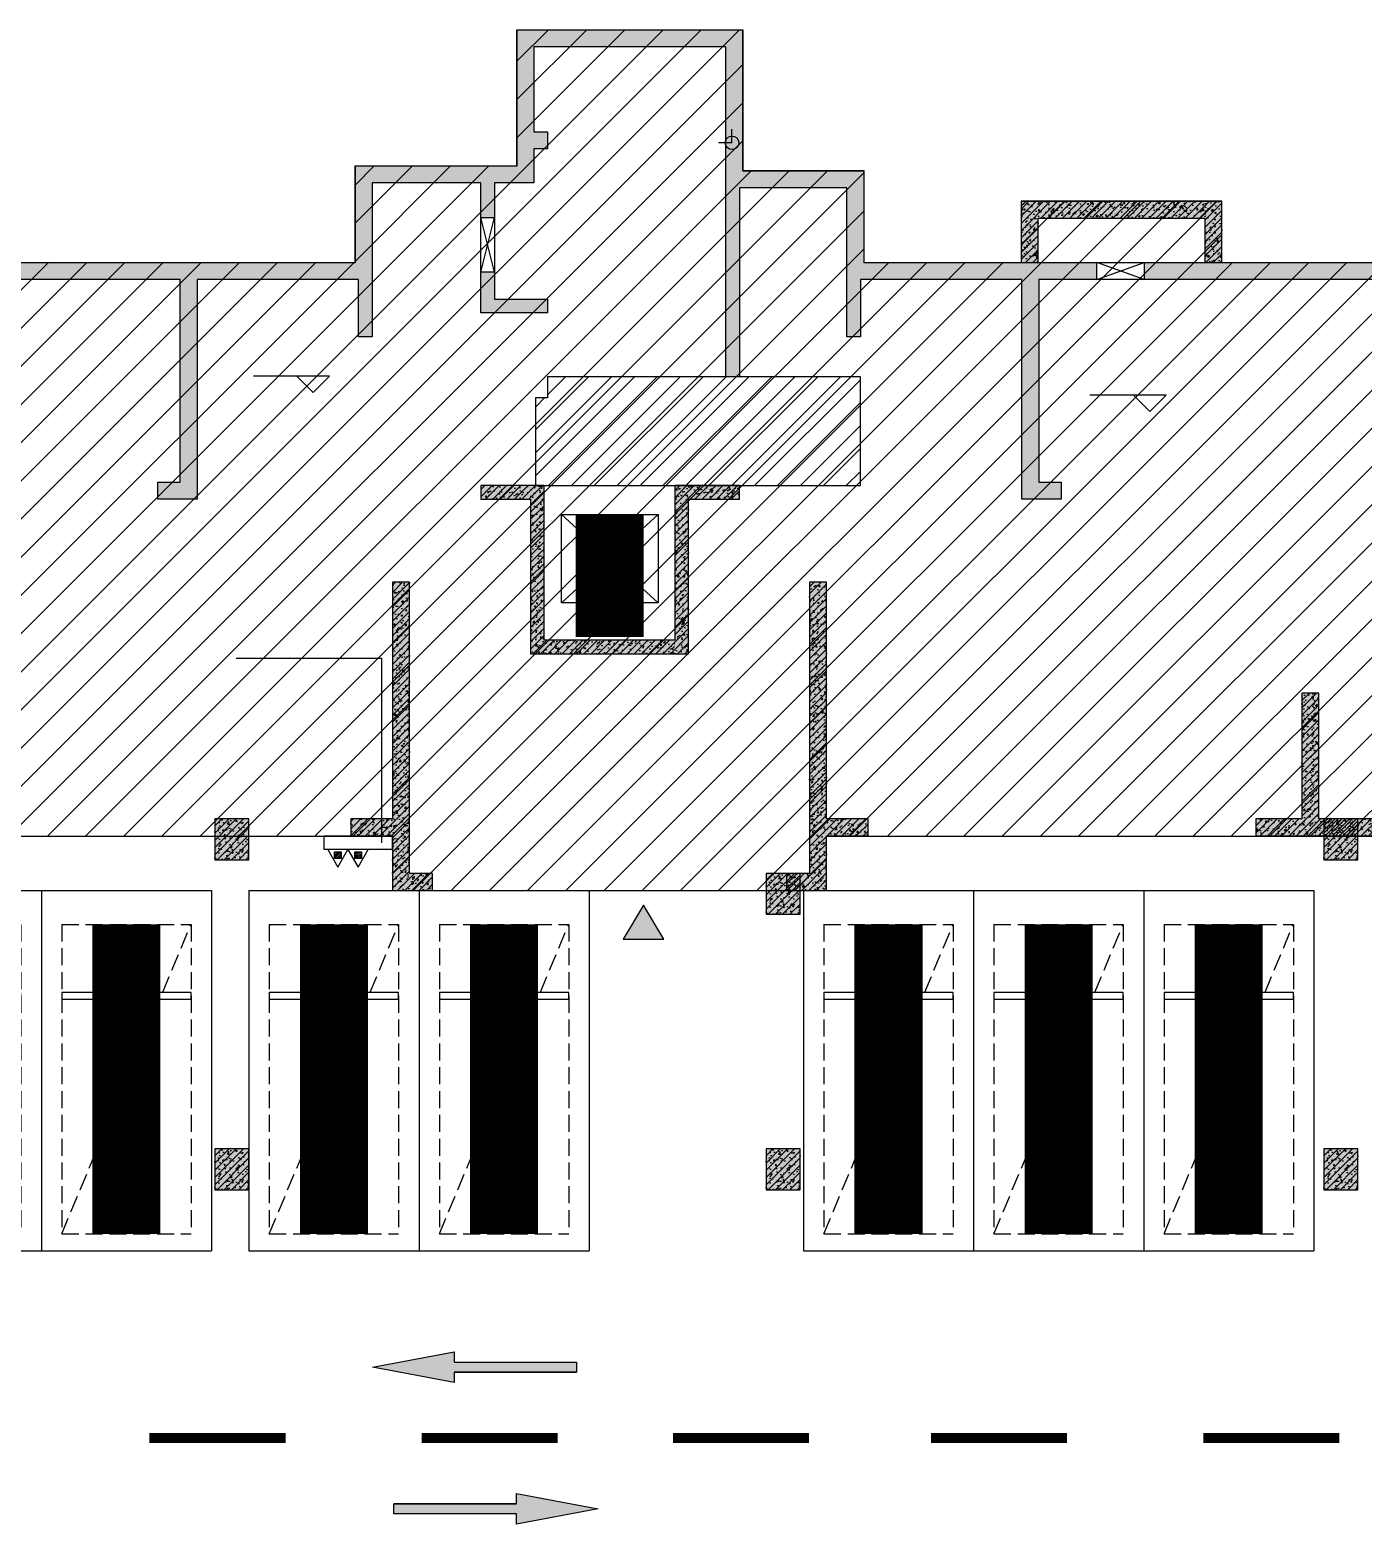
# Model space of a CAD drawing. Extents: x -1338203 to 1886333, y -783476 to 1038610.
# Drawn here: x 689738 to 709332, y 119537 to 141503 of the extents above; entities that cross this region are included whole.
import ezdxf

# ---------------------------------------------------------------- set-up
doc = ezdxf.new("R2010")
doc.units = 0
doc.header["$LTSCALE"] = 1000
doc.header["$MEASUREMENT"] = 0
doc.linetypes.add('A-001-平面B2$0$__DASH', pattern=[0.35, 0.25, -0.1])
for name, color, linetype in [('A-001-车位参照B1$0$A-001-车位参照B1$0$0A-P-PKNG-CAR(A)', 43, 'Continuous'), ('A-13-平面B1$0$0A-A-SYMB-ELEV', 150, 'Continuous'), ('A-13-平面B1$0$0A-E-EVTR', 2, 'Continuous'), ('p-a-core', 1, 'Continuous'), ('p-a-regular', 5, 'Continuous'), ('S-13-柱墙B1_1$0$0S-CW-HATCH', 251, 'Continuous'), ('S-13-柱墙B1_1$0$0S-CW-HATCH-UP', 251, 'Continuous'), ('S-13-柱墙B1_1$0$0S-CW-LINE', 72, 'Continuous'), ('S-13-柱墙B1_1$0$0S-S-HOLE', 55, 'Continuous'), ('S001地下一墙柱$0$S001地下一墙柱$0$0S-CC-LINE', 52, 'Continuous'), ('S001地下一墙柱$0$S001地下一墙柱$0$0S-CW-HATCH', 251, 'Continuous'), ('S001地下一墙柱$0$S001地下一墙柱$0$0S-CW-HATCH-UP', 251, 'Continuous'), ('中心线', 42, 'Continuous'), ('地面指向箭头', 7, 'Continuous'), ('负一层消火栓$0$0P-ACC-FH', 7, 'Continuous'), ('负一层消火栓$0$0P-DIM-FH', 3, 'Continuous'), ('负一层消火栓$0$0P-EQUIP-FH', 7, 'Continuous')]:
    doc.layers.add(name, color=color, linetype=linetype)
doc.layers.add('A-13-平面B1$0$AAD-A-MARK', color=6, linetype='Continuous', plot=False)
pattern_1 = [(45, (-1823019.115, 480945.615), (-53.0330086, 53.0330086), []), (50, (-1823019.12, 480945.61), (215.178055, -18.82564), [22.5, -247.5]), (355, (-1823019.12, 480945.61), (-41.6254, 225.65764), [18, -198]), (100.4514, (-1823001.18, 480944.05), (173.552815, 206.831863), [19.122057, -210.342634]), (46.1842, (-1823019.12, 481005.61), (320.172315, -49.655704), [33.75, -371.25]), (96.6356, (-1822992.43, 481001.48), (280.39881, 292.23536), [28.683086, -315.5139]), (351.1842, (-1823019.1, 481005.6), (280.39858, 292.23558), [27, -297]), (21, (-1822989.12, 480990.61), (179.072116, -120.785667), [22.5, -247.5]), (326, (-1822989.12, 480990.61), (72.9946, 217.545014), [18, -198]), (71.4514, (-1822974.2, 480980.55), (252.066789, 96.75915), [19.122057, -210.342634]), (37.5, (-1823019.115, 480945.615), (3.6479566, 99.868156), [0, -195.6, 0, -201, 0, -198.75]), (7.5, (-1823019.12, 480945.61), (78.920861, 118.3235136), [0, -114.6, 0, -191.1, 0, -75.75]), (327.5, (-1823086.015, 480945.615), (160.146731, -6.7664615), [0, -75, 0, -234, 0, -310.5]), (317.5, (-1823116.02, 480945.61), (174.955851, 30.031495), [0, -97.5, 0, -155.4, 0, -220.5])]

# ---------------------------------------------------------------- blocks, each defined once
blk = doc.blocks.new('S-13-柱墙B1_1', base_point=(-588474, -346969))
at = {"layer": 'S-13-柱墙B1_1$0$0S-CW-HATCH'}
h = blk.add_hatch(color=256, dxfattribs=at)
h.dxf.hatch_style = 1
h.paths.add_polyline_path([(-584784, -348869), (-584984, -348869), (-584984, -349269), (-585764, -349269), (-585764, -349469), (-584784, -349469)], flags=17)
h.paths.add_polyline_path([(-600324, -355889), (-600574, -355889), (-600574, -357159), (-600324, -357159)])
h.paths.add_polyline_path([(-560414, -348869), (-560614, -348869), (-560614, -349469), (-559634, -349469), (-559634, -349269), (-560414, -349269)], flags=17)
h.paths.add_polyline_path([(-600324, -353459), (-600574, -353459), (-600574, -355889), (-600324, -355889)])
h.paths.add_polyline_path([(-600574, -352959), (-600324, -352959), (-600324, -352209), (-599974, -352209), (-599974, -351959), (-600324, -351959), (-600324, -348979), (-592984, -348979), (-592984, -351959), (-593314, -351959), (-593314, -352209), (-592734, -352209), (-592734, -348979), (-590364, -348979), (-590364, -349819), (-590164, -349819), (-590164, -347629), (-588584, -347629), (-588584, -350409), (-588384, -350409), (-588384, -345559), (-585564, -345559), (-585564, -346809), (-585764, -346809), (-585764, -347059), (-585564, -347059), (-585564, -347559), (-584984, -347559), (-584984, -348069), (-584784, -348069), (-584784, -347559), (-583184, -347559), (-583184, -349819), (-582984, -349819), (-582984, -348979), (-580614, -348979), (-580614, -352209), (-580034, -352209), (-580034, -351959), (-580364, -351959), (-580364, -348979), (-574674, -348979), (-574674, -348729), (-582934, -348729), (-582934, -347309), (-585314, -347309), (-585314, -345309), (-588634, -345309), (-588634, -347379), (-590414, -347379), (-590414, -348729), (-600574, -348729)])
h.paths.add_polyline_path([(-545134, -348729), (-545134, -348979), (-545074, -348979), (-545074, -351959), (-545424, -351959), (-545424, -352209), (-545074, -352209), (-545074, -357159), (-544824, -357159), (-544824, -348729)])
h.paths.add_polyline_path([(-547134, -348979), (-547134, -348729), (-554984, -348729), (-554984, -347379), (-556764, -347379), (-556764, -345309), (-560084, -345309), (-560084, -347309), (-562464, -347309), (-562464, -348729), (-573874, -348729), (-573874, -348979), (-573024, -348979), (-573024, -351959), (-573374, -351959), (-573374, -352209), (-572774, -352209), (-572774, -348979), (-572624, -348979), (-572624, -352209), (-572024, -352209), (-572024, -351959), (-572374, -351959), (-572374, -348979), (-565034, -348979), (-565034, -351959), (-565364, -351959), (-565364, -352209), (-564784, -352209), (-564784, -348979), (-562414, -348979), (-562414, -349819), (-562214, -349819), (-562214, -347559), (-560614, -347559), (-560614, -348069), (-560414, -348069), (-560414, -347559), (-559834, -347559), (-559834, -347059), (-559634, -347059), (-559634, -346809), (-559834, -346809), (-559834, -345559), (-557014, -345559), (-557014, -350409), (-556814, -350409), (-556814, -347629), (-555234, -347629), (-555234, -349819), (-555034, -349819), (-555034, -348979), (-552664, -348979), (-552664, -352209), (-552084, -352209), (-552084, -351959), (-552414, -351959), (-552414, -348979), (-551564, -348979), (-551564, -348729), (-550864, -348729), (-550864, -348979)])
h = blk.add_hatch(color=256, dxfattribs=at)
h.dxf.hatch_style = 1
h.paths.add_polyline_path([(-552424, -348729), (-552424, -348079), (-549974, -348079), (-549974, -348729), (-549724, -348729), (-549724, -347829), (-552674, -347829), (-552674, -348729)])
h = blk.add_hatch(color=256, dxfattribs=at)
h.dxf.hatch_style = 1
h.paths.add_polyline_path([(-557764, -352009), (-557764, -354279), (-559684, -354279), (-559684, -352009), (-560614, -352009), (-560614, -352209), (-559884, -352209), (-559884, -354479), (-557564, -354479), (-557564, -352209), (-556814, -352209), (-556814, -352009)])
h = blk.add_hatch(color=256, dxfattribs=at)
h.dxf.hatch_style = 1
h.paths.add_polyline_path([(-561914, -353429), (-561914, -356909), (-562524, -356909), (-562524, -357159), (-561914, -357159), (-561914, -357959), (-561324, -357959), (-561324, -357709), (-561664, -357709), (-561664, -353429)])
h = blk.add_hatch(color=256, dxfattribs=at)
h.dxf.hatch_style = 1
h.paths.add_polyline_path([(-555784, -357709), (-556124, -357709), (-556124, -357959), (-555534, -357959), (-555534, -357159), (-554924, -357159), (-554924, -356909), (-555534, -356909), (-555534, -353429), (-555784, -353429)])
h = blk.add_hatch(color=256, dxfattribs=at)
h.dxf.hatch_style = 1
h.paths.add_polyline_path([(-548549, -356909), (-549224, -356909), (-549224, -357159), (-547434, -357159), (-547434, -356909), (-548299, -356909), (-548299, -355059), (-548549, -355059)])
at = {"layer": 'S-13-柱墙B1_1$0$0S-CW-HATCH-UP'}
h = blk.add_hatch(dxfattribs=at)
h.set_pattern_fill('钢筋混凝土', color=256, scale=30)
h.set_pattern_definition([(45, (0, 0), (-53.0330086, 53.0330086), []), (50, (0, 0), (215.178055, -18.82564), [22.5, -247.5]), (355, (0, 0), (-41.6254, 225.65764), [18, -198]), (100.4514, (17.93, -1.57), (173.552815, 206.83186), [19.12206, -210.342634]), (46.1842, (0, 60), (320.17231, -49.6557), [33.75, -371.25]), (96.6356, (26.68, 55.86), (280.39881, 292.23536), [28.68309, -315.5139]), (351.1842, (0, 60), (280.39858, 292.23558), [27, -297]), (21, (30, 45), (179.072116, -120.785667), [22.5, -247.5]), (326, (30, 45), (72.9946, 217.545014), [18, -198]), (71.4514, (44.92, 34.93), (252.06679, 96.75915), [19.12206, -210.342634]), (37.5, (0, 0), (3.647957, 99.868156), [0, -195.6, 0, -201, 0, -198.75]), (7.5, (0, 0), (78.920861, 118.323514), [0, -114.6, 0, -191.1, 0, -75.75]), (327.5, (-66.9, 0), (160.146731, -6.7664615), [0, -75, 0, -234, 0, -310.5]), (317.5, (-96.9, 0), (174.95585, 30.031495), [0, -97.5, 0, -155.4, 0, -220.5])])
h.paths.add_polyline_path([(-584784, -348869), (-584984, -348869), (-584984, -349269), (-585764, -349269), (-585764, -349469), (-584784, -349469)], flags=17)
h.paths.add_polyline_path([(-600324, -355889), (-600574, -355889), (-600574, -357159), (-600324, -357159)])
h.paths.add_polyline_path([(-560414, -348869), (-560614, -348869), (-560614, -349469), (-559634, -349469), (-559634, -349269), (-560414, -349269)], flags=17)
h.paths.add_polyline_path([(-600574, -352959), (-600324, -352959), (-600324, -352209), (-599974, -352209), (-599974, -351959), (-600324, -351959), (-600324, -348979), (-592984, -348979), (-592984, -351959), (-593314, -351959), (-593314, -352209), (-592734, -352209), (-592734, -348979), (-590364, -348979), (-590364, -349819), (-590164, -349819), (-590164, -347629), (-588584, -347629), (-588584, -350409), (-588384, -350409), (-588384, -345559), (-585564, -345559), (-585564, -346809), (-585764, -346809), (-585764, -347059), (-585564, -347059), (-585564, -347559), (-584984, -347559), (-584984, -348069), (-584784, -348069), (-584784, -347559), (-583184, -347559), (-583184, -349819), (-582984, -349819), (-582984, -348979), (-580614, -348979), (-580614, -352209), (-580034, -352209), (-580034, -351959), (-580364, -351959), (-580364, -348979), (-574674, -348979), (-574674, -348729), (-582934, -348729), (-582934, -347309), (-585314, -347309), (-585314, -345309), (-588634, -345309), (-588634, -347379), (-590414, -347379), (-590414, -348729), (-600574, -348729)])
h.paths.add_polyline_path([(-600324, -353459), (-600574, -353459), (-600574, -355889), (-600324, -355889)])
h.paths.add_polyline_path([(-545134, -348729), (-545134, -348979), (-545074, -348979), (-545074, -351959), (-545424, -351959), (-545424, -352209), (-545074, -352209), (-545074, -357159), (-544824, -357159), (-544824, -348729)])
h.paths.add_polyline_path([(-547134, -348979), (-547134, -348729), (-554984, -348729), (-554984, -347379), (-556764, -347379), (-556764, -345309), (-560084, -345309), (-560084, -347309), (-562464, -347309), (-562464, -348729), (-573874, -348729), (-573874, -348979), (-573024, -348979), (-573024, -351959), (-573374, -351959), (-573374, -352209), (-572774, -352209), (-572774, -348979), (-572624, -348979), (-572624, -352209), (-572024, -352209), (-572024, -351959), (-572374, -351959), (-572374, -348979), (-565034, -348979), (-565034, -351959), (-565364, -351959), (-565364, -352209), (-564784, -352209), (-564784, -348979), (-562414, -348979), (-562414, -349819), (-562214, -349819), (-562214, -347559), (-560614, -347559), (-560614, -348069), (-560414, -348069), (-560414, -347559), (-559834, -347559), (-559834, -347059), (-559634, -347059), (-559634, -346809), (-559834, -346809), (-559834, -345559), (-557014, -345559), (-557014, -350409), (-556814, -350409), (-556814, -347629), (-555234, -347629), (-555234, -349819), (-555034, -349819), (-555034, -348979), (-552664, -348979), (-552664, -352209), (-552084, -352209), (-552084, -351959), (-552414, -351959), (-552414, -348979), (-551564, -348979), (-551564, -348729), (-550864, -348729), (-550864, -348979)])
h = blk.add_hatch(dxfattribs=at)
h.set_pattern_fill('钢筋混凝土', color=256, scale=30)
h.set_pattern_definition([(45, (0, 0), (-53.033009, 53.033009), []), (50, (0, 0), (215.178055, -18.82564), [22.5, -247.5]), (355, (0, 0), (-41.6254, 225.65764), [18, -198]), (100.4514, (17.93, -1.57), (173.552815, 206.83186), [19.12206, -210.34263]), (46.1842, (0, 60), (320.17231, -49.6557), [33.75, -371.25]), (96.6356, (26.68, 55.86), (280.39881, 292.23536), [28.68309, -315.5139]), (351.1842, (0, 60), (280.39858, 292.23558), [27, -297]), (21, (30, 45), (179.072116, -120.785667), [22.5, -247.5]), (326, (30, 45), (72.9946, 217.54501), [18, -198]), (71.4514, (44.92, 34.93), (252.06679, 96.75915), [19.12206, -210.34263]), (37.5, (0, 0), (3.647957, 99.868156), [0, -195.6, 0, -201, 0, -198.75]), (7.5, (0, 0), (78.920861, 118.323514), [0, -114.6, 0, -191.1, 0, -75.75]), (327.5, (-66.9, 0), (160.146731, -6.766462), [0, -75, 0, -234, 0, -310.5]), (317.5, (-96.9, 0), (174.95585, 30.031495), [0, -97.5, 0, -155.4, 0, -220.5])])
h.paths.add_polyline_path([(-552424, -348729), (-552424, -348079), (-549974, -348079), (-549974, -348729), (-549724, -348729), (-549724, -347829), (-552674, -347829), (-552674, -348729)])
h = blk.add_hatch(dxfattribs=at)
h.set_pattern_fill('钢筋混凝土', color=256, scale=30)
h.set_pattern_definition(pattern_1)
h.paths.add_polyline_path([(-557764, -352009), (-557764, -354279), (-559684, -354279), (-559684, -352009), (-560614, -352009), (-560614, -352209), (-559884, -352209), (-559884, -354479), (-557564, -354479), (-557564, -352209), (-556814, -352209), (-556814, -352009)])
h = blk.add_hatch(dxfattribs=at)
h.set_pattern_fill('钢筋混凝土', color=256, scale=30)
h.set_pattern_definition(pattern_1)
h.paths.add_polyline_path([(-561914, -353429), (-561914, -356909), (-562524, -356909), (-562524, -357159), (-561914, -357159), (-561914, -357959), (-561324, -357959), (-561324, -357709), (-561664, -357709), (-561664, -353429)])
h = blk.add_hatch(dxfattribs=at)
h.set_pattern_fill('钢筋混凝土', color=256, scale=30)
h.set_pattern_definition(pattern_1)
h.paths.add_polyline_path([(-555784, -357709), (-556124, -357709), (-556124, -357959), (-555534, -357959), (-555534, -357159), (-554924, -357159), (-554924, -356909), (-555534, -356909), (-555534, -353429), (-555784, -353429)])
h = blk.add_hatch(dxfattribs=at)
h.set_pattern_fill('钢筋混凝土', color=256, scale=30)
h.set_pattern_definition(pattern_1)
h.paths.add_polyline_path([(-548549, -356909), (-549224, -356909), (-549224, -357159), (-547434, -357159), (-547434, -356909), (-548299, -356909), (-548299, -355059), (-548549, -355059)])
at = {"layer": 'S-13-柱墙B1_1$0$0S-CW-LINE'}
for points in [[(-590414, -347379), (-588634, -347379), (-588634, -345309), (-585314, -345309), (-585314, -347309), (-582934, -347309), (-582934, -348729), (-562464, -348729), (-562464, -347309), (-560084, -347309), (-560084, -345309), (-556764, -345309), (-556764, -347379), (-554984, -347379), (-554984, -348729), (-544824, -348729)], [(-545074, -348979), (-552414, -348979), (-552414, -351959), (-552084, -351959), (-552084, -352209), (-552664, -352209), (-552664, -348979), (-555034, -348979), (-555034, -349819), (-555234, -349819), (-555234, -347629), (-556814, -347629), (-556814, -350409), (-557014, -350409), (-557014, -345559), (-559834, -345559), (-559834, -346809), (-559634, -346809), (-559634, -347059), (-559834, -347059), (-559834, -347559), (-560414, -347559), (-560414, -349269), (-559634, -349269), (-559634, -349469), (-560614, -349469), (-560614, -347559), (-562214, -347559), (-562214, -349819), (-562414, -349819), (-562414, -348979), (-564784, -348979), (-564784, -352209), (-565364, -352209), (-565364, -351959), (-565034, -351959), (-565034, -348979), (-572374, -348979)], [(-552424, -348729), (-552424, -348079), (-549974, -348079), (-549974, -348729), (-549724, -348729), (-549724, -347829), (-552674, -347829), (-552674, -348729), (-552424, -348729)]]:
    blk.add_lwpolyline(points, dxfattribs=at)
for points in [[(-557564, -352209), (-556814, -352209), (-556814, -352009), (-557764, -352009), (-557764, -354279), (-559684, -354279), (-559684, -352009), (-560614, -352009), (-560614, -352209), (-559884, -352209), (-559884, -354479), (-557564, -354479)], [(-561914, -353429), (-561914, -356909), (-562524, -356909), (-562524, -357159), (-561914, -357159), (-561914, -357959), (-561324, -357959), (-561324, -357709), (-561664, -357709), (-561664, -353429)], [(-555784, -357709), (-556124, -357709), (-556124, -357959), (-555534, -357959), (-555534, -357159), (-554924, -357159), (-554924, -356909), (-555534, -356909), (-555534, -353429), (-555784, -353429)], [(-548549, -356909), (-549224, -356909), (-549224, -357159), (-547434, -357159), (-547434, -356909), (-548299, -356909), (-548299, -355059), (-548549, -355059)]]:
    blk.add_lwpolyline(points, close=True, dxfattribs=at)
at = {"layer": 'S-13-柱墙B1_1$0$0S-S-HOLE'}
for p, q in [((-560614, -348869), (-560414, -348069)), ((-560414, -348869), (-560614, -348069)), ((-551564, -348979), (-550864, -348729)), ((-550864, -348979), (-551564, -348729))]:
    blk.add_line(p, q, dxfattribs=at)
for points in [[(-560614, -348069), (-560414, -348069), (-560414, -348869), (-560614, -348869)], [(-551564, -348729), (-550864, -348729), (-550864, -348979), (-551564, -348979)]]:
    blk.add_lwpolyline(points, close=True, dxfattribs=at)
blk = doc.blocks.new('S001地下一墙柱')
at = {"layer": 'S001地下一墙柱$0$S001地下一墙柱$0$0S-CW-HATCH'}
h = blk.add_hatch(color=256, dxfattribs=at)
h.dxf.hatch_style = 1
h.paths.add_polyline_path([(-73409, -176986), (-73909, -176986), (-73909, -177586), (-73409, -177586)])
h = blk.add_hatch(color=256, dxfattribs=at)
h.dxf.hatch_style = 1
h.paths.add_polyline_path([(-57109, -176986), (-57609, -176986), (-57609, -177586), (-57109, -177586)])
h = blk.add_hatch(color=256, dxfattribs=at)
h.dxf.hatch_style = 1
h.paths.add_polyline_path([(-65309, -177786), (-65809, -177786), (-65809, -178386), (-65309, -178386)])
h = blk.add_hatch(color=256, dxfattribs=at)
h.dxf.hatch_style = 1
h.paths.add_polyline_path([(-73409, -181836), (-73909, -181836), (-73909, -182436), (-73409, -182436)])
h = blk.add_hatch(color=256, dxfattribs=at)
h.dxf.hatch_style = 1
h.paths.add_polyline_path([(-65309, -181836), (-65809, -181836), (-65809, -182436), (-65309, -182436)])
h = blk.add_hatch(color=256, dxfattribs=at)
h.dxf.hatch_style = 1
h.paths.add_polyline_path([(-57109, -181836), (-57609, -181836), (-57609, -182436), (-57109, -182436)])
at = {"layer": 'S001地下一墙柱$0$S001地下一墙柱$0$0S-CW-HATCH-UP'}
h = blk.add_hatch(dxfattribs=at)
h.set_pattern_fill('钢筋混凝土', color=256, scale=30)
h.set_pattern_definition([(45, (-41098.03, -168034.16), (-53.03301, 53.03301), []), (50, (-41098.03, -168034.16), (215.1781, -18.8256), [22.5, -247.5]), (355, (-41098.03, -168034.16), (-41.6254, 225.6576), [18, -198]), (100.4514, (-41080.1, -168035.73), (173.5528, 206.8319), [19.122, -210.3426]), (46.1842, (-41098.03, -167974.16), (320.1723, -49.6557), [33.75, -371.25]), (96.6356, (-41071.35, -167978.3), (280.3988, 292.2354), [28.683, -315.514]), (351.1842, (-41098.03, -167974.16), (280.3986, 292.2356), [27, -297]), (21, (-41068.03, -167989.16), (179.0721, -120.7857), [22.5, -247.5]), (326, (-41068.03, -167989.16), (72.9946, 217.545), [18, -198]), (71.4514, (-41053.1, -167999.23), (252.0668, 96.7591), [19.122, -210.3426]), (37.5, (-41098.03, -168034.16), (3.64796, 99.86816), [0, -195.6, 0, -201, 0, -198.75]), (7.5, (-41098.03, -168034.16), (78.92086, 118.3235), [0, -114.6, 0, -191.1, 0, -75.75]), (327.5, (-41164.93, -168034.16), (160.14673, -6.76646), [0, -75, 0, -234, 0, -310.5]), (317.5, (-41194.93, -168034.16), (174.95585, 30.0315), [0, -97.5, 0, -155.4, 0, -220.5])])
h.paths.add_polyline_path([(-73409, -176986), (-73909, -176986), (-73909, -177586), (-73409, -177586)])
h = blk.add_hatch(dxfattribs=at)
h.set_pattern_fill('钢筋混凝土', color=256, scale=30)
h.set_pattern_definition([(45, (-24798.03, -168034.16), (-53.03301, 53.03301), []), (50, (-24798.03, -168034.16), (215.1781, -18.8256), [22.5, -247.5]), (355, (-24798.03, -168034.16), (-41.6254, 225.6576), [18, -198]), (100.4514, (-24780.1, -168035.73), (173.5528, 206.8319), [19.122, -210.3426]), (46.1842, (-24798.03, -167974.16), (320.1723, -49.6557), [33.75, -371.25]), (96.6356, (-24771.35, -167978.3), (280.3988, 292.2354), [28.683, -315.514]), (351.1842, (-24798.03, -167974.16), (280.3986, 292.2356), [27, -297]), (21, (-24768.03, -167989.16), (179.0721, -120.7857), [22.5, -247.5]), (326, (-24768.03, -167989.16), (72.9946, 217.545), [18, -198]), (71.4514, (-24753.1, -167999.23), (252.0668, 96.7591), [19.122, -210.3426]), (37.5, (-24798.03, -168034.16), (3.64796, 99.86816), [0, -195.6, 0, -201, 0, -198.75]), (7.5, (-24798.03, -168034.16), (78.92086, 118.3235), [0, -114.6, 0, -191.1, 0, -75.75]), (327.5, (-24864.93, -168034.16), (160.14673, -6.76646), [0, -75, 0, -234, 0, -310.5]), (317.5, (-24894.93, -168034.16), (174.95585, 30.0315), [0, -97.5, 0, -155.4, 0, -220.5])])
h.paths.add_polyline_path([(-57109, -176986), (-57609, -176986), (-57609, -177586), (-57109, -177586)])
h = blk.add_hatch(dxfattribs=at)
h.set_pattern_fill('钢筋混凝土', color=256, scale=30)
h.set_pattern_definition([(45, (-32998.03, -168834.16), (-53.03301, 53.03301), []), (50, (-32998.03, -168834.16), (215.1781, -18.8256), [22.5, -247.5]), (355, (-32998.03, -168834.16), (-41.6254, 225.6576), [18, -198]), (100.4514, (-32980.1, -168835.73), (173.5528, 206.8319), [19.122, -210.3426]), (46.1842, (-32998.03, -168774.16), (320.1723, -49.6557), [33.75, -371.25]), (96.6356, (-32971.35, -168778.3), (280.3988, 292.2354), [28.683, -315.514]), (351.1842, (-32998.03, -168774.16), (280.3986, 292.2356), [27, -297]), (21, (-32968.03, -168789.16), (179.0721, -120.7857), [22.5, -247.5]), (326, (-32968.03, -168789.16), (72.9946, 217.545), [18, -198]), (71.4514, (-32953.1, -168799.23), (252.0668, 96.7591), [19.122, -210.3426]), (37.5, (-32998.03, -168834.16), (3.64796, 99.86816), [0, -195.6, 0, -201, 0, -198.75]), (7.5, (-32998.03, -168834.16), (78.92086, 118.3235), [0, -114.6, 0, -191.1, 0, -75.75]), (327.5, (-33064.93, -168834.16), (160.14673, -6.76646), [0, -75, 0, -234, 0, -310.5]), (317.5, (-33094.93, -168834.16), (174.95585, 30.0315), [0, -97.5, 0, -155.4, 0, -220.5])])
h.paths.add_polyline_path([(-65309, -177786), (-65809, -177786), (-65809, -178386), (-65309, -178386)])
h = blk.add_hatch(dxfattribs=at)
h.set_pattern_fill('钢筋混凝土', color=256, scale=30)
h.set_pattern_definition([(45, (-41098.03, -172884.16), (-53.03301, 53.03301), []), (50, (-41098.03, -172884.16), (215.1781, -18.8256), [22.5, -247.5]), (355, (-41098.03, -172884.16), (-41.6254, 225.6576), [18, -198]), (100.4514, (-41080.1, -172885.73), (173.5528, 206.8319), [19.122, -210.3426]), (46.1842, (-41098.03, -172824.16), (320.1723, -49.6557), [33.75, -371.25]), (96.6356, (-41071.35, -172828.3), (280.3988, 292.2354), [28.683, -315.514]), (351.1842, (-41098.03, -172824.16), (280.3986, 292.2356), [27, -297]), (21, (-41068.03, -172839.16), (179.0721, -120.7857), [22.5, -247.5]), (326, (-41068.03, -172839.16), (72.9946, 217.545), [18, -198]), (71.4514, (-41053.1, -172849.23), (252.0668, 96.7591), [19.122, -210.3426]), (37.5, (-41098.03, -172884.16), (3.64796, 99.86816), [0, -195.6, 0, -201, 0, -198.75]), (7.5, (-41098.03, -172884.16), (78.92086, 118.3235), [0, -114.6, 0, -191.1, 0, -75.75]), (327.5, (-41164.93, -172884.16), (160.14673, -6.76646), [0, -75, 0, -234, 0, -310.5]), (317.5, (-41194.93, -172884.16), (174.95585, 30.0315), [0, -97.5, 0, -155.4, 0, -220.5])])
h.paths.add_polyline_path([(-73409, -181836), (-73909, -181836), (-73909, -182436), (-73409, -182436)])
h = blk.add_hatch(dxfattribs=at)
h.set_pattern_fill('钢筋混凝土', color=256, scale=30)
h.set_pattern_definition([(45, (-32998.03, -172884.16), (-53.03301, 53.03301), []), (50, (-32998.03, -172884.16), (215.1781, -18.8256), [22.5, -247.5]), (355, (-32998.03, -172884.16), (-41.6254, 225.6576), [18, -198]), (100.4514, (-32980.1, -172885.73), (173.5528, 206.8319), [19.122, -210.3426]), (46.1842, (-32998.03, -172824.16), (320.1723, -49.6557), [33.75, -371.25]), (96.6356, (-32971.35, -172828.3), (280.3988, 292.2354), [28.683, -315.514]), (351.1842, (-32998.03, -172824.16), (280.3986, 292.2356), [27, -297]), (21, (-32968.03, -172839.16), (179.0721, -120.7857), [22.5, -247.5]), (326, (-32968.03, -172839.16), (72.9946, 217.545), [18, -198]), (71.4514, (-32953.1, -172849.23), (252.0668, 96.7591), [19.122, -210.3426]), (37.5, (-32998.03, -172884.16), (3.64796, 99.86816), [0, -195.6, 0, -201, 0, -198.75]), (7.5, (-32998.03, -172884.16), (78.92086, 118.3235), [0, -114.6, 0, -191.1, 0, -75.75]), (327.5, (-33064.93, -172884.16), (160.14673, -6.76646), [0, -75, 0, -234, 0, -310.5]), (317.5, (-33094.93, -172884.16), (174.95585, 30.0315), [0, -97.5, 0, -155.4, 0, -220.5])])
h.paths.add_polyline_path([(-65309, -181836), (-65809, -181836), (-65809, -182436), (-65309, -182436)])
h = blk.add_hatch(dxfattribs=at)
h.set_pattern_fill('钢筋混凝土', color=256, scale=30)
h.set_pattern_definition([(45, (-24798.03, -172884.16), (-53.03301, 53.03301), []), (50, (-24798.03, -172884.16), (215.1781, -18.8256), [22.5, -247.5]), (355, (-24798.03, -172884.16), (-41.6254, 225.6576), [18, -198]), (100.4514, (-24780.1, -172885.73), (173.5528, 206.8319), [19.122, -210.3426]), (46.1842, (-24798.03, -172824.16), (320.1723, -49.6557), [33.75, -371.25]), (96.6356, (-24771.35, -172828.3), (280.3988, 292.2354), [28.683, -315.514]), (351.1842, (-24798.03, -172824.16), (280.3986, 292.2356), [27, -297]), (21, (-24768.03, -172839.16), (179.0721, -120.7857), [22.5, -247.5]), (326, (-24768.03, -172839.16), (72.9946, 217.545), [18, -198]), (71.4514, (-24753.1, -172849.23), (252.0668, 96.7591), [19.122, -210.3426]), (37.5, (-24798.03, -172884.16), (3.64796, 99.86816), [0, -195.6, 0, -201, 0, -198.75]), (7.5, (-24798.03, -172884.16), (78.92086, 118.3235), [0, -114.6, 0, -191.1, 0, -75.75]), (327.5, (-24864.93, -172884.16), (160.14673, -6.76646), [0, -75, 0, -234, 0, -310.5]), (317.5, (-24894.93, -172884.16), (174.95585, 30.0315), [0, -97.5, 0, -155.4, 0, -220.5])])
h.paths.add_polyline_path([(-57109, -181836), (-57609, -181836), (-57609, -182436), (-57109, -182436)])
at = {"layer": 'S001地下一墙柱$0$S001地下一墙柱$0$0S-CC-LINE'}
for points in [[(-73409, -176986), (-73909, -176986), (-73909, -177586), (-73409, -177586)], [(-57109, -176986), (-57609, -176986), (-57609, -177586), (-57109, -177586)], [(-65309, -177786), (-65809, -177786), (-65809, -178386), (-65309, -178386)], [(-73409, -181836), (-73909, -181836), (-73909, -182436), (-73409, -182436)], [(-65309, -181836), (-65809, -181836), (-65809, -182436), (-65309, -182436)], [(-57109, -181836), (-57609, -181836), (-57609, -182436), (-57109, -182436)]]:
    blk.add_lwpolyline(points, close=True, dxfattribs=at)
at = {"ltscale": 0.002}
blk.add_blockref('S-13-柱墙B1_1', (-97859, -167046), dxfattribs=at)
blk = doc.blocks.new('负一层消火栓$0$$TwtSys$00000546')
h = blk.add_hatch()
h.set_pattern_fill('ANSI31', color=256, scale=200, style=0)
h.set_pattern_definition([(45, (-38543.802, -6670.83), (-17.67767, 17.67767), [])])
h.paths.add_polyline_path([(-65, 174), (65, 174), (65, 44), (-65, 44)])
for points in [[(0, 344), (-198, 0), (198, 0)], [(-65, 174), (65, 174), (65, 44), (-65, 44)]]:
    blk.add_lwpolyline(points, close=True)
blk = doc.blocks.new('负一层消火栓')
at = {"layer": '负一层消火栓$0$0P-ACC-FH', "elevation": 0}
blk.add_lwpolyline([(-72303, -177436), (-72303, -177236), (-71303, -177236), (-71303, -177436)], close=True, dxfattribs=at)
at = {"layer": '负一层消火栓$0$0P-DIM-FH'}
for p, q in [((-71453, -174629, 800), (-73595, -174629, 800)), ((-71453, -177336, 800), (-71453, -174629, 800))]:
    blk.add_line(p, q, dxfattribs=at)
at = {"layer": '负一层消火栓$0$0P-EQUIP-FH', "xscale": 0.75, "yscale": 0.75, "zscale": 0.75, "rotation": 180}
for p in [(-72102, -177436, 800), (-71804, -177436, 800)]:
    blk.add_blockref('负一层消火栓$0$$TwtSys$00000546', p, dxfattribs=at)
blk = doc.blocks.new('直行')
at = {"layer": '地面指向箭头'}
blk.add_hatch(color=251, dxfattribs=at).paths.add_polyline_path([(-29241, 4059962), (-29466, 4058762), (-29316, 4058762), (-29316, 4056961), (-29166, 4056961), (-29166, 4058762), (-29016, 4058762)])
at = {"layer": '地面指向箭头', "color": 251}
blk.add_lwpolyline([(-29316, 4058762), (-29316, 4056961), (-29316, 4058762), (-29316, 4058762), (-29466, 4058762), (-29241, 4059962), (-29016, 4058762), (-29166, 4058762), (-29166, 4056961), (-29316, 4056961), (-29316, 4056961)], dxfattribs=at)
blk = doc.blocks.new('A$C9cb663f1')
at = {"layer": '中心线', "color": 251, "const_width": 150}
for points in [[(278849, -240958), (280849, -240958)], [(282849, -240958), (284849, -240958)], [(286544, -240958), (288544, -240958)], [(290335, -240958), (292335, -240958)], [(294335, -240958), (296335, -240958)]]:
    blk.add_lwpolyline(points, dxfattribs=at)
at = {"layer": '地面指向箭头', "color": 251}
for p, rotation in [((4342088, -210676), 90), ((-3774518, -271240), 270)]:
    blk.add_blockref('直行', p, dxfattribs=dict(at, rotation=rotation))
blk = doc.blocks.new('A$C488321c4')
at = {"layer": '地面指向箭头'}
h = blk.add_hatch(color=251, dxfattribs=at)
h.dxf.hatch_style = 1
h.paths.add_polyline_path([(286411, -233626), (286111, -233126), (285811, -233626)])
at = {"layer": '地面指向箭头', "color": 251, "flags": 128}
blk.add_lwpolyline([(286411, -233626), (286111, -233126), (285811, -233626), (286411, -233626)], dxfattribs=at)
blk = doc.blocks.new('A$Cd3af7b6b')
at = {"layer": '地面指向箭头'}
h = blk.add_hatch(color=251, dxfattribs=at)
h.dxf.hatch_style = 1
h.paths.add_polyline_path([(286411, 186874), (286111, 187374), (285811, 186874)])
at = {"layer": '地面指向箭头', "color": 251, "flags": 128}
blk.add_lwpolyline([(286411, 186874), (286111, 187374), (285811, 186874), (286411, 186874)], dxfattribs=at)
blk = doc.blocks.new('A-001-车位参照B1$0$A-001-车位参照B1$0$A-001-车位参照B1$0$A$C55E63F02')
for p, q in [((0, -5300), (0, 0)), ((0, 0), (2500, 0)), ((2500, -5300), (2500, 0)), ((0, -5300), (2500, -5300))]:
    blk.add_line(p, q)
at = {"linetype": 'A-001-平面B2$0$__DASH'}
for p, q in [((300, -250), (2200, -250)), ((300, -4800), (300, -250)), ((2200, -4800), (2200, -250)), ((300, -4800), (2200, -4800))]:
    blk.add_line(p, q, dxfattribs=at)
blk.add_lwpolyline([(300, -250), (2200, -4800)], dxfattribs=at)
blk.add_lwpolyline([(2200, -3800), (300, -3800), (300, -3700), (2200, -3700)], close=True)
at = {"layer": 'p-a-regular', "ltscale": 0.002, "const_width": 1000}
blk.add_lwpolyline([(1250, -250), (1250, -4800)], dxfattribs=at)
blk = doc.blocks.new('A-13-平面B1')
h = blk.add_hatch()
h.set_pattern_fill('ANSI31', color=253, scale=150)
h.set_pattern_definition([(45, (-2337964.98, 566082.88), (-168.379802, 168.379802), [])])
h.paths.add_polyline_path([(28660, -5040), (33440, -5040), (33440, -3440), (28840, -3440), (28840, -3750), (28660, -3750)])
at = {"color": 253}
blk.add_lwpolyline([(28660, -5040), (33440, -5040), (33440, -3440), (28840, -3440), (28840, -3750), (28660, -3750)], close=True, dxfattribs=at)
at = {"layer": 'A-13-平面B1$0$0A-A-SYMB-ELEV'}
for p, q in [((25636, -3431), (24516, -3431)), ((25396, -3671), (25156, -3431)), ((25396, -3671), (25636, -3431)), ((37929, -3708), (36809, -3708)), ((37689, -3948), (37449, -3708)), ((37689, -3948), (37929, -3708))]:
    blk.add_line(p, q, dxfattribs=at)
at = {"layer": 'A-13-平面B1$0$0A-E-EVTR'}
for p, q in [((29043, -6761), (29043, -5465)), ((29043, -5465), (30463, -5465)), ((29043, -6761), (30463, -5465)), ((29043, -5465), (30463, -6761)), ((30463, -5465), (30463, -6761)), ((30463, -6761), (29043, -6761)), ((29327, -7085), (29327, -6923)), ((29327, -6923), (30179, -6923)), ((30179, -6923), (30179, -7085)), ((30179, -7085), (29327, -7085))]:
    blk.add_line(p, q, dxfattribs=at)
at = {"layer": 'A-13-平面B1$0$AAD-A-MARK'}
for q in [(31350, 0), (31350, 0), (31550, 200), (31550, 200)]:
    blk.add_line((31550, 0), q, dxfattribs=at)
blk.add_circle((31550, 0), 100, dxfattribs=at)
blk.add_circle((31550, 0), 100, dxfattribs=at)

msp = doc.modelspace()

# ---------------------------------------------------------------- hatches: boundary and pattern name
at = {"ltscale": 0.002}
h = msp.add_hatch(dxfattribs=at)
h.set_pattern_fill('ANSI31', color=8, scale=250)
h.set_pattern_definition([(45, (321361.53, 273451.68), (-280.633, 280.633), [])])
h.paths.add_polyline_path([(656406.6, 138079.9), (656406.6, 133349.9), (662546.6, 133349.9), (662546.6, 129649.9), (664516.6, 129649.9), (664516.6, 133379.9), (667116.6, 133379.9), (667116.6, 129649.9), (667116.6, 128849.9), (673496.6, 128849.9), (673496.6, 129649.9), (695066.6, 129649.9), (695066.6, 128849.9), (701446.6, 128849.9), (701446.6, 129649.9), (716516.6, 129649.9), (716516.6, 134735.7), (714346.6, 134735.7), (714346.6, 141099.9), (712456.7, 141099.9), (712456.6, 141149.9), (709546.6, 141149.9), (709546.6, 138079.9), (707256.6, 138079.9), (707256.6, 138979.9), (704306.6, 138979.9), (704306.6, 138079.9), (701996.6, 138079.9), (701996.6, 139429.9), (700216.6, 139429.9), (700216.6, 141499.9), (696896.6, 141499.9), (696896.6, 139499.9), (694516.6, 139499.9), (694516.6, 138079.9), (684206.6, 138079.9), (684206.6, 138979.9), (681156.6, 138979.9), (681156.6, 138079.9), (674046.6, 138079.9), (674046.6, 139499.9), (671666.6, 139499.9), (671666.6, 141499.9), (668346.6, 141499.9), (668346.6, 139429.9), (666566.6, 139429.9), (666566.6, 138079.9)])

# ---------------------------------------------------------------- linework, layer by layer
at = {"color": 3, "flags": 128}
for points in [[(709546.6, 138079.9), (707256.6, 138079.9), (707256.6, 138979.9), (704306.6, 138979.9), (704306.6, 138079.9), (701996.6, 138079.9), (701996.6, 139429.9), (700216.6, 139429.9), (700216.6, 141499.9), (696896.6, 141499.9), (696896.6, 139499.9), (694516.6, 139499.9), (694516.6, 138079.9), (684206.6, 138079.9), (684206.6, 138979.9), (681156.6, 138979.9), (681156.6, 138079.9), (674046.6, 138079.9), (674046.6, 139499.9), (671666.6, 139499.9), (671666.6, 141499.9), (668346.6, 141499.9), (668346.6, 139429.9), (666566.6, 139429.9)], [(667116.6, 128849.9), (673496.6, 128849.9), (673496.6, 129649.9), (695066.6, 129649.9), (695066.6, 128849.9), (701446.6, 128849.9), (701446.6, 129649.9), (716516.6, 129649.9)]]:
    msp.add_lwpolyline(points, dxfattribs=at)
at = {"layer": 'p-a-core', "ltscale": 0.002, "const_width": 1000}
msp.add_lwpolyline([(698260.1, 134378.2), (698260.1, 132578.2)], dxfattribs=at)

# ---------------------------------------------------------------- block references
at = {"ltscale": 0.002}
for name, p in [('S001地下一墙柱', (766365.4, 306889.1)), ('负一层消火栓', (766365.4, 306889.1)), ('A$C488321c4', (412646.2, 361761.3)), ('A$C9cb663f1', (412646.2, 361761.3)), ('A-13-平面B1', (668506.6, 139843.2)), ('A$Cd3af7b6b', (412646.2, -58738.7))]:
    msp.add_blockref(name, p, dxfattribs=at)
at = {"layer": 'A-001-车位参照B1$0$A-001-车位参照B1$0$0A-P-PKNG-CAR(A)', "ltscale": 0.002, "xscale": -1, "rotation": 180}
for p in [(687406.5, 123553.2), (689906.5, 123553.2), (692956.7, 123553.2), (695456.7, 123553.2), (701106.7, 123553.2), (703606.7, 123553.2), (706106.7, 123553.2)]:
    msp.add_blockref('A-001-车位参照B1$0$A-001-车位参照B1$0$A-001-车位参照B1$0$A$C55E63F02', p, dxfattribs=at)

doc.saveas('drawing.dxf')
